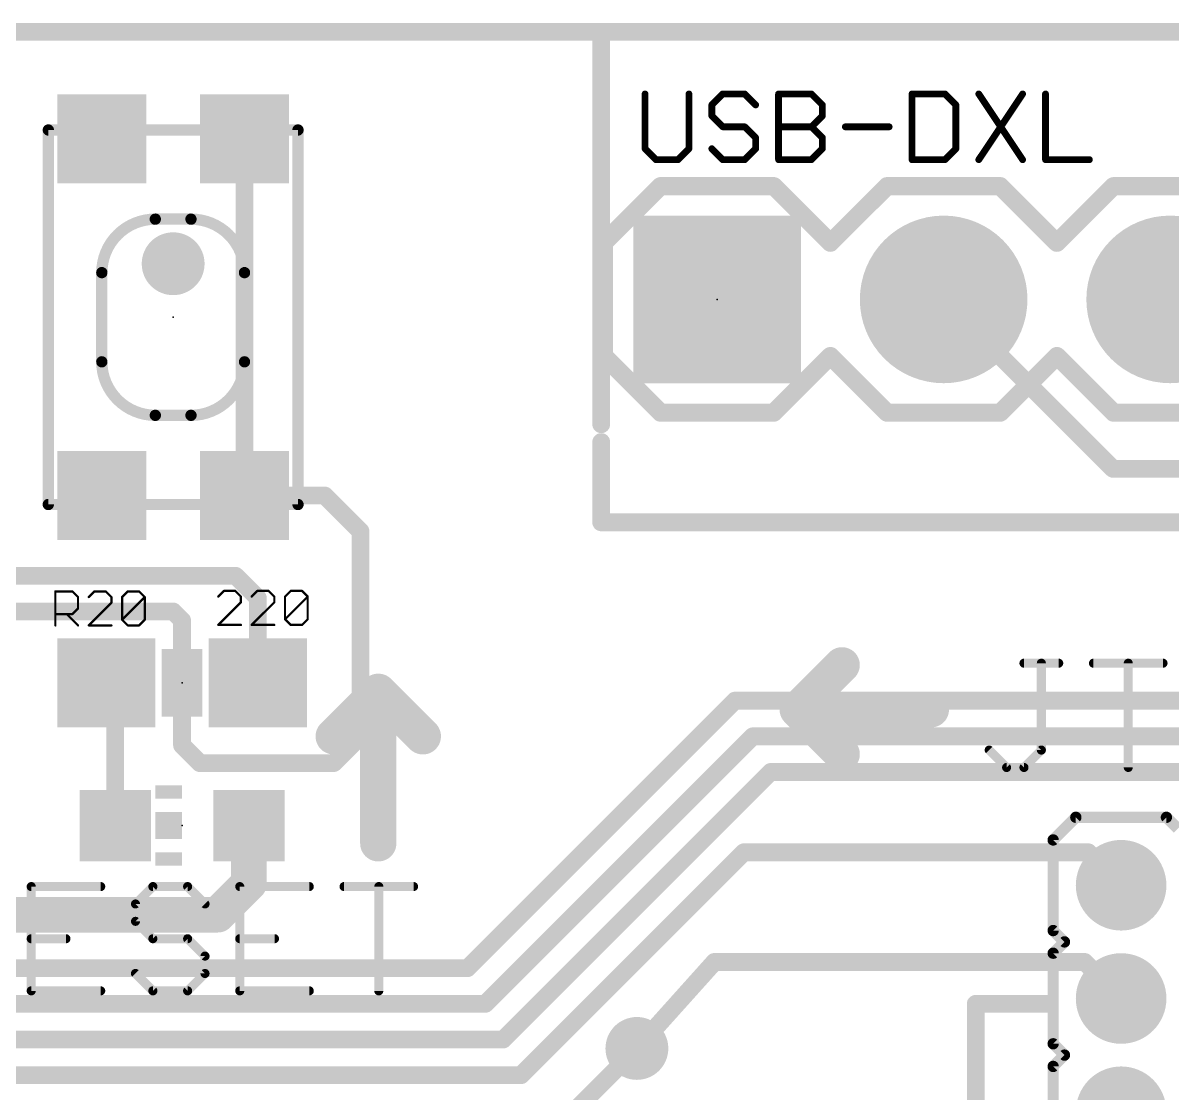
# Model space of a CAD drawing. Extents: x -0.4 to 70.1, y -0.1 to 70.1.
# Drawn here: x 29.52 to 42.4, y 58.1 to 70.1 of the extents above; entities that cross this region are included whole.
import ezdxf

# ---------------------------------------------------------------- set-up
doc = ezdxf.new("R2010")
doc.units = 0
for name, color, linetype in [('1', 22, 'CONTINUOUS'), ('16', 175, 'CONTINUOUS'), ('17', 82, 'CONTINUOUS'), ('18', 82, 'CONTINUOUS'), ('20', 7, 'CONTINUOUS'), ('21', 253, 'CONTINUOUS'), ('23', 7, 'CONTINUOUS'), ('25', 253, 'CONTINUOUS'), ('27', 253, 'CONTINUOUS')]:
    doc.layers.add(name, color=color, linetype=linetype)

# ---------------------------------------------------------------- blocks, each defined once
blk = doc.blocks.new('ROUNDP')
at = {"const_width": 0.5}
blk.add_lwpolyline([(0, -0.25, 1), (0, 0.25, 1), (0, -0.25)], format="xyb", dxfattribs=at)
blk = doc.blocks.new('RECT')
blk.add_solid([(-0.5, -0.5), (0.5, -0.5), (-0.5, 0.5), (0.5, 0.5)])
blk = doc.blocks.new('SQUAREP')
blk.add_solid([(-0.5, -0.5), (0.5, -0.5), (-0.5, 0.5), (0.5, 0.5)])
blk = doc.blocks.new('ROUNDV')
at = {"const_width": 0.5}
blk.add_lwpolyline([(0, -0.25, 1), (0, 0.25, 1), (0, -0.25)], format="xyb", dxfattribs=at)

msp = doc.modelspace()

# ---------------------------------------------------------------- linework, layer by layer
at = {"layer": '1'}
for points, const_width in [([(0, 70), (70, 70)], 0.2), ([(32, 64.8), (32, 68.8)], 0.2), ([(41.74, 65.1), (39.84, 67)], 0.2), ([(43.88, 65.5), (42.38, 67)], 0.2), ([(45.7, 65.1), (41.74, 65.1)], 0.2), ([(32.9, 64.8), (32, 64.8)], 0.2), ([(33.3, 64.4), (32.9, 64.8)], 0.2), ([(33.3, 62.1), (33.3, 64.4)], 0.2), ([(20.8, 63.9), (31.9, 63.9)], 0.2), ([(31.9, 63.9), (32.15, 63.65)], 0.2), ([(32.15, 63.65), (32.15, 62.7)], 0.2), ([(20.6, 63.5), (31.2, 63.5)], 0.2), ([(31.2, 63.5), (31.3, 63.4)], 0.2), ([(31.3, 63.4), (31.3, 62)], 0.2), ([(30.45, 62.7), (30.55, 62.6)], 0.4), ([(32.3, 62.7), (32.15, 62.7)], 0.2), ([(30.55, 61.1), (30.55, 62.6)], 0.2), ([(34.5, 59.5), (37.5, 62.5)], 0.2), ([(37.5, 62.5), (44.7, 62.5)], 0.2), ([(33, 61.8), (33.3, 62.1)], 0.2), ([(34.7, 59.1), (37.7, 62.1)], 0.2), ([(37.7, 62.1), (44.5, 62.1)], 0.2), ([(31.3, 62), (31.5, 61.8)], 0.2), ([(31.5, 61.8), (33, 61.8)], 0.2), ([(34.9, 58.7), (37.9, 61.7)], 0.2), ([(37.9, 61.7), (44.3, 61.7)], 0.2), ([(32.05, 61.1), (32.05, 60.45)], 0.4), ([(35.1, 58.3), (37.6, 60.8)], 0.2), ([(37.6, 60.8), (41.46, 60.8)], 0.2), ([(41.83, 60.43), (41.46, 60.8)], 0.2), ([(32.05, 60.45), (31.7, 60.1)], 0.4), ([(31.7, 60.1), (27.6, 60.1)], 0.4), ([(36.4, 58.6), (37.27, 59.57)], 0.2), ([(37.27, 59.57), (41.42, 59.57)], 0.2), ([(41.83, 59.16), (41.42, 59.57)], 0.2), ([(21.7, 59.5), (34.5, 59.5)], 0.2), ([(21.9, 59.1), (34.7, 59.1)], 0.2), ([(22.1, 58.7), (34.9, 58.7)], 0.2), ([(22.3, 58.3), (35.1, 58.3)], 0.2)]:
    msp.add_lwpolyline(points, dxfattribs=dict(at, const_width=const_width))
for points, const_width in [([(32.05, 68.8, 1), (31.95, 68.8)], 0.1), ([(39.8754, 67.0354, 1), (39.8046, 66.9646)], 0.1), ([(42.4154, 67.0354, 1), (42.3446, 66.9646)], 0.1), ([(41.74, 65.15, 1), (41.74, 65.05)], 0.1), ([(41.7046, 65.0646, 1), (41.7754, 65.1354)], 0.1), ([(32, 64.85, 1), (32, 64.75)], 0.1), ([(31.95, 64.8, 1), (32.05, 64.8)], 0.1), ([(32.9354, 64.8354, 1), (32.8646, 64.7646)], 0.1), ([(32.9, 64.75, 1), (32.9, 64.85)], 0.1), ([(33.35, 64.4, 1), (33.25, 64.4)], 0.1), ([(33.2646, 64.3646, 1), (33.3354, 64.4354)], 0.1), ([(31.9354, 63.9354, 1), (31.8646, 63.8646)], 0.1), ([(31.9, 63.85, 1), (31.9, 63.95)], 0.1), ([(32.2, 63.65, 1), (32.1, 63.65)], 0.1), ([(32.1146, 63.6146, 1), (32.1854, 63.6854)], 0.1), ([(31.2354, 63.5354, 1), (31.1646, 63.4646)], 0.1), ([(31.2, 63.45, 1), (31.2, 63.55)], 0.1), ([(31.35, 63.4, 1), (31.25, 63.4)], 0.1), ([(31.2646, 63.3646, 1), (31.3354, 63.4354)], 0.1), ([(30.5207, 62.7707, 1), (30.3793, 62.6293)], 0.2), ([(30.4793, 62.5293, 1), (30.6207, 62.6707)], 0.2), ([(32.15, 62.75, 1), (32.15, 62.65)], 0.1), ([(32.1, 62.7, 1), (32.2, 62.7)], 0.1), ([(32.3, 62.65, 1), (32.3, 62.75)], 0.1), ([(30.6, 62.6, 1), (30.5, 62.6)], 0.1), ([(37.5, 62.55, 1), (37.5, 62.45)], 0.1), ([(37.5354, 62.4646, 1), (37.4646, 62.5354)], 0.1), ([(33.25, 62.1, 1), (33.35, 62.1)], 0.1), ([(33.3354, 62.0646, 1), (33.2646, 62.1354)], 0.1), ([(37.7, 62.15, 1), (37.7, 62.05)], 0.1), ([(37.7354, 62.0646, 1), (37.6646, 62.1354)], 0.1), ([(31.3354, 62.0354, 1), (31.2646, 61.9646)], 0.1), ([(31.25, 62, 1), (31.35, 62)], 0.1), ([(31.5, 61.85, 1), (31.5, 61.75)], 0.1), ([(31.4646, 61.7646, 1), (31.5354, 61.8354)], 0.1), ([(32.9646, 61.8354, 1), (33.0354, 61.7646)], 0.1), ([(33, 61.75, 1), (33, 61.85)], 0.1), ([(37.9, 61.75, 1), (37.9, 61.65)], 0.1), ([(37.9354, 61.6646, 1), (37.8646, 61.7354)], 0.1), ([(32.15, 61.1, 1), (31.95, 61.1)], 0.2), ([(30.5, 61.1, 1), (30.6, 61.1)], 0.1), ([(37.6, 60.85, 1), (37.6, 60.75)], 0.1), ([(37.6354, 60.7646, 1), (37.5646, 60.8354)], 0.1), ([(41.4954, 60.8354, 1), (41.4246, 60.7646)], 0.1), ([(41.46, 60.75, 1), (41.46, 60.85)], 0.1), ([(32.1207, 60.3793, 1), (31.9793, 60.5207)], 0.2), ([(31.95, 60.45, 1), (32.15, 60.45)], 0.2), ([(41.7946, 60.3946, 1), (41.8654, 60.4654)], 0.1), ([(31.6293, 60.1707, 1), (31.7707, 60.0293)], 0.2), ([(31.7, 60, 1), (31.7, 60.2)], 0.2), ([(37.27, 59.62, 1), (37.27, 59.52)], 0.1), ([(37.3072, 59.5366, 1), (37.2328, 59.6034)], 0.1), ([(41.4554, 59.6054, 1), (41.3846, 59.5346)], 0.1), ([(41.42, 59.52, 1), (41.42, 59.62)], 0.1), ([(34.4646, 59.5354, 1), (34.5354, 59.4646)], 0.1), ([(34.5, 59.45, 1), (34.5, 59.55)], 0.1), ([(34.6646, 59.1354, 1), (34.7354, 59.0646)], 0.1), ([(34.7, 59.05, 1), (34.7, 59.15)], 0.1), ([(41.7946, 59.1246, 1), (41.8654, 59.1954)], 0.1), ([(34.8646, 58.7354, 1), (34.9354, 58.6646)], 0.1), ([(34.9, 58.65, 1), (34.9, 58.75)], 0.1), ([(36.3628, 58.6334, 1), (36.4372, 58.5666)], 0.1), ([(35.0646, 58.3354, 1), (35.1354, 58.2646)], 0.1), ([(35.1, 58.25, 1), (35.1, 58.35)], 0.1)]:
    msp.add_lwpolyline(points, format="xyb", dxfattribs=dict(at, const_width=const_width))
at = {"layer": '16', "const_width": 0.2}
for points in [[(0, 70), (70, 70)], [(36.4, 58.6), (35.4, 57.6)]]:
    msp.add_lwpolyline(points, dxfattribs=at)
at = {"layer": '16', "const_width": 0.1}
msp.add_lwpolyline([(36.4354, 58.5646, 1), (36.3646, 58.6354)], format="xyb", dxfattribs=at)
at = {"layer": '20', "const_width": 0.2}
msp.add_lwpolyline([(70, 70), (0, 70)], dxfattribs=at)
at = {"layer": '21'}
for points, const_width in [([(36, 65.6), (36, 70)], 0.2), ([(29.8, 64.7), (29.8, 68.9)], 0.127), ([(29.8, 68.9), (32.6, 68.9)], 0.127), ([(32.6, 68.9), (32.6, 64.7)], 0.127), ([(36.665, 68.27), (36.03, 67.635)], 0.2032), ([(36.665, 68.27), (37.935, 68.27)], 0.2032), ([(37.935, 68.27), (38.57, 67.635)], 0.2032), ([(38.57, 67.635), (39.205, 68.27)], 0.2032), ([(39.205, 68.27), (40.475, 68.27)], 0.2032), ([(40.475, 68.27), (41.11, 67.635)], 0.2032), ([(41.11, 67.635), (41.745, 68.27)], 0.2032), ([(41.745, 68.27), (43.015, 68.27)], 0.2032), ([(31, 67.9), (31.4, 67.9)], 0.127), ([(36.03, 67.635), (36.03, 66.365)], 0.2032), ([(30.4, 66.3), (30.4, 67.3)], 0.127), ([(32, 67.3), (32, 66.3)], 0.127), ([(36.03, 66.365), (36.665, 65.73)], 0.2032), ([(38.57, 66.365), (37.935, 65.73)], 0.2032), ([(39.205, 65.73), (38.57, 66.365)], 0.2032), ([(41.11, 66.365), (40.475, 65.73)], 0.2032), ([(41.745, 65.73), (41.11, 66.365)], 0.2032), ([(31.4, 65.7), (31, 65.7)], 0.127), ([(37.935, 65.73), (36.665, 65.73)], 0.2032), ([(40.475, 65.73), (39.205, 65.73)], 0.2032), ([(43.015, 65.73), (41.745, 65.73)], 0.2032), ([(36, 65.4), (36, 64.5)], 0.2), ([(32.6, 64.7), (29.8, 64.7)], 0.127), ([(36, 64.5), (45.3, 64.5)], 0.2), ([(41.068, 60.938), (41.322, 61.192)], 0.127), ([(41.322, 61.192), (42.338, 61.192)], 0.127), ([(42.338, 61.192), (42.465, 61.065)], 0.127), ([(41.068, 59.922), (41.068, 60.938)], 0.127), ([(41.195, 59.795), (41.068, 59.922)], 0.127), ([(41.068, 59.668), (41.195, 59.795)], 0.127), ([(41.068, 58.652), (41.068, 59.668)], 0.127), ([(41, 59.1), (40.2, 59.1)], 0.2), ([(40.2, 59.1), (40.2, 56.7)], 0.2), ([(41.195, 58.525), (41.068, 58.652)], 0.127), ([(41.068, 58.398), (41.195, 58.525)], 0.127), ([(41.068, 57.382), (41.068, 58.398)], 0.127)]:
    msp.add_lwpolyline(points, dxfattribs=dict(at, const_width=const_width))
for points, const_width in [([(36.05, 70, 1), (35.95, 70)], 0.1), ([(29.8, 68.9318, 1), (29.8, 68.8683)], 0.0635), ([(29.8317, 68.9, 1), (29.7683, 68.9)], 0.0635), ([(32.6318, 68.9, 1), (32.5682, 68.9)], 0.0635), ([(32.6, 68.8683, 1), (32.6, 68.9318)], 0.0635), ([(36.665, 68.3208, 1), (36.665, 68.2192)], 0.1016), ([(36.7009, 68.2341, 1), (36.6291, 68.3059)], 0.1016), ([(37.9709, 68.3059, 1), (37.8991, 68.2341)], 0.1016), ([(37.935, 68.2192, 1), (37.935, 68.3208)], 0.1016), ([(39.205, 68.3208, 1), (39.205, 68.2192)], 0.1016), ([(39.2409, 68.2341, 1), (39.1691, 68.3059)], 0.1016), ([(40.5109, 68.3059, 1), (40.4391, 68.2341)], 0.1016), ([(40.475, 68.2192, 1), (40.475, 68.3208)], 0.1016), ([(41.745, 68.3208, 1), (41.745, 68.2192)], 0.1016), ([(41.7809, 68.2341, 1), (41.7091, 68.3059)], 0.1016), ([(31, 67.9, 0.4142), (30.4, 67.3)], 0.127), ([(31, 67.9318, 1), (31, 67.8683)], 0.0635), ([(31, 67.8683, 1), (31, 67.9318)], 0.0635), ([(32, 67.3, 0.4142), (31.4, 67.9)], 0.127), ([(31.4, 67.9318, 1), (31.4, 67.8683)], 0.0635), ([(31.4, 67.8683, 1), (31.4, 67.9318)], 0.0635), ([(36.0808, 67.635, 1), (35.9792, 67.635)], 0.1016), ([(35.9941, 67.6709, 1), (36.0659, 67.5991)], 0.1016), ([(38.5341, 67.6709, 1), (38.6059, 67.5991)], 0.1016), ([(38.5341, 67.5991, 1), (38.6059, 67.6709)], 0.1016), ([(41.0741, 67.6709, 1), (41.1459, 67.5991)], 0.1016), ([(41.0741, 67.5991, 1), (41.1459, 67.6709)], 0.1016), ([(30.4318, 67.3, 1), (30.3683, 67.3)], 0.0635), ([(30.3683, 67.3, 1), (30.4318, 67.3)], 0.0635), ([(32.0318, 67.3, 1), (31.9683, 67.3)], 0.0635), ([(31.9683, 67.3, 1), (32.0318, 67.3)], 0.0635), ([(30.4, 66.3, 0.4142), (31, 65.7)], 0.127), ([(30.4318, 66.3, 1), (30.3683, 66.3)], 0.0635), ([(31.4, 65.7, 0.4142), (32, 66.3)], 0.127), ([(32.0318, 66.3, 1), (31.9683, 66.3)], 0.0635), ([(36.0659, 66.4009, 1), (35.9941, 66.3291)], 0.1016), ([(35.9792, 66.365, 1), (36.0808, 66.365)], 0.1016), ([(38.6059, 66.4009, 1), (38.5341, 66.3291)], 0.1016), ([(38.6059, 66.3291, 1), (38.5341, 66.4009)], 0.1016), ([(41.1459, 66.4009, 1), (41.0741, 66.3291)], 0.1016), ([(41.1459, 66.3291, 1), (41.0741, 66.4009)], 0.1016), ([(30.3683, 66.3, 1), (30.4318, 66.3)], 0.0635), ([(31.9683, 66.3, 1), (32.0318, 66.3)], 0.0635), ([(31, 65.7318, 1), (31, 65.6683)], 0.0635), ([(31, 65.6683, 1), (31, 65.7318)], 0.0635), ([(31.4, 65.7318, 1), (31.4, 65.6683)], 0.0635), ([(31.4, 65.6683, 1), (31.4, 65.7318)], 0.0635), ([(36.665, 65.7808, 1), (36.665, 65.6792)], 0.1016), ([(36.6291, 65.6941, 1), (36.7009, 65.7659)], 0.1016), ([(37.8991, 65.7659, 1), (37.9709, 65.6941)], 0.1016), ([(37.935, 65.6792, 1), (37.935, 65.7808)], 0.1016), ([(39.205, 65.7808, 1), (39.205, 65.6792)], 0.1016), ([(39.1691, 65.6941, 1), (39.2409, 65.7659)], 0.1016), ([(40.4391, 65.7659, 1), (40.5109, 65.6941)], 0.1016), ([(40.475, 65.6792, 1), (40.475, 65.7808)], 0.1016), ([(41.745, 65.7808, 1), (41.745, 65.6792)], 0.1016), ([(41.7091, 65.6941, 1), (41.7809, 65.7659)], 0.1016), ([(35.95, 65.6, 1), (36.05, 65.6)], 0.1), ([(36.05, 65.4, 1), (35.95, 65.4)], 0.1), ([(29.8, 64.7318, 1), (29.8, 64.6683)], 0.0635), ([(29.7683, 64.7, 1), (29.8317, 64.7)], 0.0635), ([(32.5682, 64.7, 1), (32.6318, 64.7)], 0.0635), ([(32.6, 64.6683, 1), (32.6, 64.7318)], 0.0635), ([(36, 64.55, 1), (36, 64.45)], 0.1), ([(35.95, 64.5, 1), (36.05, 64.5)], 0.1), ([(41.322, 61.2238, 1), (41.322, 61.1602)], 0.0635), ([(41.3445, 61.1695, 1), (41.2995, 61.2145)], 0.0635), ([(42.3605, 61.2145, 1), (42.3155, 61.1695)], 0.0635), ([(42.338, 61.1602, 1), (42.338, 61.2238)], 0.0635), ([(41.0455, 60.9605, 1), (41.0905, 60.9155)], 0.0635), ([(41.0998, 60.938, 1), (41.0363, 60.938)], 0.0635), ([(41.0905, 59.9445, 1), (41.0455, 59.8995)], 0.0635), ([(41.0363, 59.922, 1), (41.0998, 59.922)], 0.0635), ([(41.2175, 59.7725, 1), (41.1725, 59.8175)], 0.0635), ([(41.1725, 59.7725, 1), (41.2175, 59.8175)], 0.0635), ([(41.0455, 59.6905, 1), (41.0905, 59.6455)], 0.0635), ([(41.0998, 59.668, 1), (41.0363, 59.668)], 0.0635), ([(40.2, 59.15, 1), (40.2, 59.05)], 0.1), ([(40.25, 59.1, 1), (40.15, 59.1)], 0.1), ([(41, 59.05, 1), (41, 59.15)], 0.1), ([(41.0905, 58.6745, 1), (41.0455, 58.6295)], 0.0635), ([(41.0363, 58.652, 1), (41.0998, 58.652)], 0.0635), ([(41.2175, 58.5025, 1), (41.1725, 58.5475)], 0.0635), ([(41.1725, 58.5025, 1), (41.2175, 58.5475)], 0.0635), ([(41.0455, 58.4205, 1), (41.0905, 58.3755)], 0.0635), ([(41.0998, 58.398, 1), (41.0363, 58.398)], 0.0635)]:
    msp.add_lwpolyline(points, format="xyb", dxfattribs=dict(at, const_width=const_width))
at = {"layer": '23'}
for p in [(37.3, 67), (31.2, 66.8), (31.3, 62.7), (31.3, 61.1)]:
    msp.add_point(p, dxfattribs=at)
at = {"layer": '25'}
for points, const_width in [([(36.4919, 69.3041), (36.4919, 68.6898)], 0.0762), ([(36.9834, 68.6898), (36.9834, 69.3041)], 0.0762), ([(37.3632, 69.3041), (37.2403, 69.1813)], 0.0762), ([(37.6089, 69.3041), (37.3632, 69.3041)], 0.0762), ([(37.7318, 69.1813), (37.6089, 69.3041)], 0.0762), ([(37.9887, 68.5669), (37.9887, 69.3041)], 0.0762), ([(37.9887, 69.3041), (38.3573, 69.3041)], 0.0762), ([(38.3573, 69.3041), (38.4802, 69.1813)], 0.0762), ([(39.4856, 69.3041), (39.4856, 68.5669)], 0.0762), ([(39.8542, 69.3041), (39.4856, 69.3041)], 0.0762), ([(39.977, 69.1813), (39.8542, 69.3041)], 0.0762), ([(40.234, 69.3041), (40.7255, 68.5669)], 0.0762), ([(40.7255, 69.3041), (40.234, 68.5669)], 0.0762), ([(40.9824, 69.3041), (40.9824, 68.5669)], 0.0762), ([(37.2403, 69.1813), (37.2403, 69.0584)], 0.0762), ([(38.4802, 69.1813), (38.4802, 69.0584)], 0.0762), ([(39.977, 68.6898), (39.977, 69.1813)], 0.0762), ([(37.2403, 69.0584), (37.3632, 68.9355)], 0.0762), ([(38.4802, 69.0584), (38.3573, 68.9355)], 0.0762), ([(37.3632, 68.9355), (37.6089, 68.9355)], 0.0762), ([(37.6089, 68.9355), (37.7318, 68.8126)], 0.0762), ([(37.9887, 68.9355), (38.3573, 68.9355)], 0.0762), ([(38.3573, 68.9355), (38.4802, 68.8126)], 0.0762), ([(38.7371, 68.9355), (39.2286, 68.9355)], 0.0762), ([(37.7318, 68.8126), (37.7318, 68.6898)], 0.0762), ([(38.4802, 68.8126), (38.4802, 68.6898)], 0.0762), ([(36.4919, 68.6898), (36.6148, 68.5669)], 0.0762), ([(36.8605, 68.5669), (36.9834, 68.6898)], 0.0762), ([(37.3632, 68.5669), (37.2403, 68.6898)], 0.0762), ([(37.7318, 68.6898), (37.6089, 68.5669)], 0.0762), ([(38.4802, 68.6898), (38.3573, 68.5669)], 0.0762), ([(39.8542, 68.5669), (39.977, 68.6898)], 0.0762), ([(36.6148, 68.5669), (36.8605, 68.5669)], 0.0762), ([(37.6089, 68.5669), (37.3632, 68.5669)], 0.0762), ([(38.3573, 68.5669), (37.9887, 68.5669)], 0.0762), ([(39.4856, 68.5669), (39.8542, 68.5669)], 0.0762), ([(40.9824, 68.5669), (41.4739, 68.5669)], 0.0762), ([(29.8791, 63.3443), (29.8791, 63.7256)], 0.0254), ([(29.8791, 63.7256), (30.0697, 63.7256)], 0.0254), ([(30.0697, 63.7256), (30.1333, 63.6621)], 0.0254), ([(30.1333, 63.6621), (30.1333, 63.535)], 0.0254), ([(30.3168, 63.7256), (30.2533, 63.6621)], 0.0254), ([(30.4439, 63.7256), (30.3168, 63.7256)], 0.0254), ([(30.5075, 63.6621), (30.4439, 63.7256)], 0.0254), ([(30.5075, 63.5985), (30.5075, 63.6621)], 0.0254), ([(30.6275, 63.6621), (30.691, 63.7256)], 0.0254), ([(30.6275, 63.4079), (30.6275, 63.6621)], 0.0254), ([(30.6275, 63.4079), (30.8817, 63.6621)], 0.0254), ([(30.691, 63.7256), (30.8182, 63.7256)], 0.0254), ([(30.8182, 63.7256), (30.8817, 63.6621)], 0.0254), ([(30.8817, 63.6621), (30.8817, 63.4079)], 0.0254), ([(30.1333, 63.535), (30.0697, 63.4714)], 0.0254), ([(30.2533, 63.3443), (30.5075, 63.5985)], 0.0254), ([(30.0697, 63.4714), (29.8791, 63.4714)], 0.0254), ([(30.0062, 63.4714), (30.1333, 63.3443)], 0.0254), ([(30.691, 63.3443), (30.6275, 63.4079)], 0.0254), ([(30.8817, 63.4079), (30.8182, 63.3443)], 0.0254), ([(30.5075, 63.3443), (30.2533, 63.3443)], 0.0254), ([(30.8182, 63.3443), (30.691, 63.3443)], 0.0254), ([(38.2, 62.4), (38.7, 62.9)], 0.4), ([(40.7406, 62.9202), (41.1304, 62.9202)], 0.1016), ([(40.9355, 61.9457), (40.9355, 62.9202)], 0.1016), ([(41.5202, 62.9202), (42.2998, 62.9202)], 0.1016), ([(41.91, 61.7508), (41.91, 62.9202)], 0.1016), ([(33.5, 62.6), (33, 62.1)], 0.4064), ([(33.5, 62.6), (34, 62.1)], 0.4064), ([(33.5, 62.5), (33.5, 60.9)], 0.4064), ([(39.7, 62.4), (38.2, 62.4)], 0.4), ([(38.2, 62.4), (38.7, 61.9)], 0.4), ([(40.3508, 61.9457), (40.5457, 61.7508)], 0.1016), ([(40.7406, 61.7508), (40.9355, 61.9457)], 0.1016), ([(40.5457, 61.7508), (40.7406, 61.7508)], 0.1016), ([(30.3878, 60.4152), (29.6082, 60.4152)], 0.1016), ([(29.6082, 60.4152), (29.6082, 59.2458)], 0.1016), ([(30.9725, 60.4152), (30.7776, 60.2203)], 0.1016), ([(31.3623, 60.4152), (30.9725, 60.4152)], 0.1016), ([(31.5572, 60.2203), (31.3623, 60.4152)], 0.1016), ([(32.7266, 60.4152), (31.947, 60.4152)], 0.1016), ([(31.947, 60.4152), (31.947, 59.2458)], 0.1016), ([(33.1164, 60.4152), (33.896, 60.4152)], 0.1016), ([(33.5062, 59.2458), (33.5062, 60.4152)], 0.1016), ([(30.7776, 60.2203), (30.7776, 60.0254)], 0.1016), ([(30.7776, 60.0254), (30.9725, 59.8305)], 0.1016), ([(29.6082, 59.8305), (29.998, 59.8305)], 0.1016), ([(30.9725, 59.8305), (31.3623, 59.8305)], 0.1016), ([(31.3623, 59.8305), (31.5572, 59.6356)], 0.1016), ([(31.947, 59.8305), (32.3368, 59.8305)], 0.1016), ([(31.5572, 59.6356), (31.5572, 59.4407)], 0.1016), ([(30.9725, 59.2458), (30.7776, 59.4407)], 0.1016), ([(31.5572, 59.4407), (31.3623, 59.2458)], 0.1016), ([(29.6082, 59.2458), (30.3878, 59.2458)], 0.1016), ([(31.3623, 59.2458), (30.9725, 59.2458)], 0.1016), ([(31.947, 59.2458), (32.7266, 59.2458)], 0.1016)]:
    msp.add_lwpolyline(points, dxfattribs=dict(at, const_width=const_width))
for points, const_width in [([(36.511, 69.3041, 1), (36.4729, 69.3041)], 0.0381), ([(37.0024, 69.3041, 1), (36.9643, 69.3041)], 0.0381), ([(37.3632, 69.3232, 1), (37.3632, 69.2851)], 0.0381), ([(37.3767, 69.2907, 1), (37.3497, 69.3176)], 0.0381), ([(37.6224, 69.3176, 1), (37.5955, 69.2907)], 0.0381), ([(37.6089, 69.2851, 1), (37.6089, 69.3232)], 0.0381), ([(37.9887, 69.3232, 1), (37.9887, 69.2851)], 0.0381), ([(38.0078, 69.3041, 1), (37.9697, 69.3041)], 0.0381), ([(38.3708, 69.3176, 1), (38.3439, 69.2907)], 0.0381), ([(38.3573, 69.2851, 1), (38.3573, 69.3232)], 0.0381), ([(39.5046, 69.3041, 1), (39.4665, 69.3041)], 0.0381), ([(39.4856, 69.3232, 1), (39.4856, 69.2851)], 0.0381), ([(39.8676, 69.3176, 1), (39.8407, 69.2907)], 0.0381), ([(39.8542, 69.2851, 1), (39.8542, 69.3232)], 0.0381), ([(40.2498, 69.3147, 1), (40.2181, 69.2936)], 0.0381), ([(40.7413, 69.2936, 1), (40.7096, 69.3147)], 0.0381), ([(41.0014, 69.3041, 1), (40.9633, 69.3041)], 0.0381), ([(37.2594, 69.1813, 1), (37.2213, 69.1813)], 0.0381), ([(37.2268, 69.1947, 1), (37.2538, 69.1678)], 0.0381), ([(37.7183, 69.1678, 1), (37.7453, 69.1947)], 0.0381), ([(38.4993, 69.1813, 1), (38.4612, 69.1813)], 0.0381), ([(38.4667, 69.1678, 1), (38.4937, 69.1947)], 0.0381), ([(39.9961, 69.1813, 1), (39.958, 69.1813)], 0.0381), ([(39.9636, 69.1678, 1), (39.9905, 69.1947)], 0.0381), ([(37.2538, 69.0719, 1), (37.2268, 69.0449)], 0.0381), ([(37.2213, 69.0584, 1), (37.2594, 69.0584)], 0.0381), ([(38.4612, 69.0584, 1), (38.4993, 69.0584)], 0.0381), ([(38.4937, 69.0449, 1), (38.4667, 69.0719)], 0.0381), ([(37.3632, 68.9546, 1), (37.3632, 68.9165)], 0.0381), ([(37.3497, 68.922, 1), (37.3767, 68.949)], 0.0381), ([(37.6224, 68.949, 1), (37.5955, 68.922)], 0.0381), ([(37.6089, 68.9165, 1), (37.6089, 68.9546)], 0.0381), ([(37.9887, 68.9546, 1), (37.9887, 68.9165)], 0.0381), ([(38.3708, 68.949, 1), (38.3439, 68.922)], 0.0381), ([(38.3439, 68.949, 1), (38.3708, 68.922)], 0.0381), ([(38.3573, 68.9165, 1), (38.3573, 68.9546)], 0.0381), ([(38.7371, 68.9546, 1), (38.7371, 68.9165)], 0.0381), ([(39.2286, 68.9165, 1), (39.2286, 68.9546)], 0.0381), ([(37.7508, 68.8126, 1), (37.7127, 68.8126)], 0.0381), ([(37.7183, 68.7992, 1), (37.7453, 68.8261)], 0.0381), ([(38.4993, 68.8126, 1), (38.4612, 68.8126)], 0.0381), ([(38.4667, 68.7992, 1), (38.4937, 68.8261)], 0.0381), ([(36.5054, 68.7032, 1), (36.4784, 68.6763)], 0.0381), ([(36.4729, 68.6898, 1), (36.511, 68.6898)], 0.0381), ([(36.9643, 68.6898, 1), (37.0024, 68.6898)], 0.0381), ([(36.9969, 68.6763, 1), (36.9699, 68.7032)], 0.0381), ([(37.2538, 68.7032, 1), (37.2268, 68.6763)], 0.0381), ([(37.7127, 68.6898, 1), (37.7508, 68.6898)], 0.0381), ([(37.7453, 68.6763, 1), (37.7183, 68.7032)], 0.0381), ([(38.4612, 68.6898, 1), (38.4993, 68.6898)], 0.0381), ([(38.4937, 68.6763, 1), (38.4667, 68.7032)], 0.0381), ([(39.958, 68.6898, 1), (39.9961, 68.6898)], 0.0381), ([(39.9905, 68.6763, 1), (39.9636, 68.7032)], 0.0381), ([(36.6148, 68.5859, 1), (36.6148, 68.5479)], 0.0381), ([(36.6013, 68.5534, 1), (36.6282, 68.5804)], 0.0381), ([(36.847, 68.5804, 1), (36.874, 68.5534)], 0.0381), ([(36.8605, 68.5479, 1), (36.8605, 68.5859)], 0.0381), ([(37.3632, 68.5859, 1), (37.3632, 68.5479)], 0.0381), ([(37.3497, 68.5534, 1), (37.3767, 68.5804)], 0.0381), ([(37.5955, 68.5804, 1), (37.6224, 68.5534)], 0.0381), ([(37.6089, 68.5479, 1), (37.6089, 68.5859)], 0.0381), ([(37.9887, 68.5859, 1), (37.9887, 68.5479)], 0.0381), ([(37.9697, 68.5669, 1), (38.0078, 68.5669)], 0.0381), ([(38.3439, 68.5804, 1), (38.3708, 68.5534)], 0.0381), ([(38.3573, 68.5479, 1), (38.3573, 68.5859)], 0.0381), ([(39.4856, 68.5859, 1), (39.4856, 68.5479)], 0.0381), ([(39.4665, 68.5669, 1), (39.5046, 68.5669)], 0.0381), ([(39.8407, 68.5804, 1), (39.8676, 68.5534)], 0.0381), ([(39.8542, 68.5479, 1), (39.8542, 68.5859)], 0.0381), ([(40.2181, 68.5775, 1), (40.2498, 68.5563)], 0.0381), ([(40.7096, 68.5563, 1), (40.7413, 68.5775)], 0.0381), ([(40.9633, 68.5669, 1), (41.0014, 68.5669)], 0.0381), ([(40.9824, 68.5859, 1), (40.9824, 68.5479)], 0.0381), ([(41.4739, 68.5479, 1), (41.4739, 68.5859)], 0.0381), ([(29.8854, 63.7256, 1), (29.8727, 63.7256)], 0.0127), ([(29.8791, 63.732, 1), (29.8791, 63.7193)], 0.0127), ([(30.0742, 63.7301, 1), (30.0653, 63.7211)], 0.0127), ([(30.0697, 63.7193, 1), (30.0697, 63.732)], 0.0127), ([(30.1396, 63.6621, 1), (30.1269, 63.6621)], 0.0127), ([(30.1288, 63.6576, 1), (30.1378, 63.6666)], 0.0127), ([(30.2488, 63.6666, 1), (30.2578, 63.6576)], 0.0127), ([(30.3168, 63.732, 1), (30.3168, 63.7193)], 0.0127), ([(30.3213, 63.7211, 1), (30.3123, 63.7301)], 0.0127), ([(30.4484, 63.7301, 1), (30.4395, 63.7211)], 0.0127), ([(30.4439, 63.7193, 1), (30.4439, 63.732)], 0.0127), ([(30.5139, 63.6621, 1), (30.5011, 63.6621)], 0.0127), ([(30.503, 63.6576, 1), (30.512, 63.6666)], 0.0127), ([(30.6338, 63.6621, 1), (30.6211, 63.6621)], 0.0127), ([(30.623, 63.6666, 1), (30.632, 63.6576)], 0.0127), ([(30.691, 63.732, 1), (30.691, 63.7193)], 0.0127), ([(30.6955, 63.7211, 1), (30.6866, 63.7301)], 0.0127), ([(30.8226, 63.7301, 1), (30.8137, 63.7211)], 0.0127), ([(30.8182, 63.7193, 1), (30.8182, 63.732)], 0.0127), ([(30.8881, 63.6621, 1), (30.8754, 63.6621)], 0.0127), ([(30.8862, 63.6576, 1), (30.8772, 63.6666)], 0.0127), ([(30.8772, 63.6576, 1), (30.8862, 63.6666)], 0.0127), ([(30.1269, 63.535, 1), (30.1396, 63.535)], 0.0127), ([(30.1378, 63.5305, 1), (30.1288, 63.5395)], 0.0127), ([(30.5011, 63.5985, 1), (30.5139, 63.5985)], 0.0127), ([(30.512, 63.594, 1), (30.503, 63.603)], 0.0127), ([(29.8791, 63.4778, 1), (29.8791, 63.4651)], 0.0127), ([(30.0107, 63.4759, 1), (30.0017, 63.4669)], 0.0127), ([(30.0653, 63.4759, 1), (30.0742, 63.4669)], 0.0127), ([(30.0697, 63.4651, 1), (30.0697, 63.4778)], 0.0127), ([(30.6211, 63.4079, 1), (30.6338, 63.4079)], 0.0127), ([(30.632, 63.4123, 1), (30.623, 63.4034)], 0.0127), ([(30.623, 63.4123, 1), (30.632, 63.4034)], 0.0127), ([(30.8754, 63.4079, 1), (30.8881, 63.4079)], 0.0127), ([(30.8862, 63.4034, 1), (30.8772, 63.4123)], 0.0127), ([(29.8727, 63.3443, 1), (29.8854, 63.3443)], 0.0127), ([(30.1288, 63.3398, 1), (30.1378, 63.3488)], 0.0127), ([(30.2533, 63.3507, 1), (30.2533, 63.338)], 0.0127), ([(30.2488, 63.3488, 1), (30.2578, 63.3398)], 0.0127), ([(30.5075, 63.338, 1), (30.5075, 63.3507)], 0.0127), ([(30.691, 63.3507, 1), (30.691, 63.338)], 0.0127), ([(30.6866, 63.3398, 1), (30.6955, 63.3488)], 0.0127), ([(30.8137, 63.3488, 1), (30.8226, 63.3398)], 0.0127), ([(30.8182, 63.338, 1), (30.8182, 63.3507)], 0.0127), ([(38.7707, 62.8293, 1), (38.6293, 62.9707)], 0.2), ([(40.7406, 62.9456, 1), (40.7406, 62.8948)], 0.0508), ([(40.9609, 62.9202, 1), (40.9101, 62.9202)], 0.0508), ([(41.1304, 62.8948, 1), (41.1304, 62.9456)], 0.0508), ([(41.5202, 62.9456, 1), (41.5202, 62.8948)], 0.0508), ([(41.9354, 62.9202, 1), (41.8846, 62.9202)], 0.0508), ([(42.2998, 62.8948, 1), (42.2998, 62.9456)], 0.0508), ([(33.5718, 62.6718, 1), (33.4282, 62.5282)], 0.2032), ([(33.5718, 62.5282, 1), (33.4282, 62.6718)], 0.2032), ([(33.6016, 62.5, 1), (33.3984, 62.5)], 0.2032), ([(38.2, 62.5, 1), (38.2, 62.3)], 0.2), ([(38.2707, 62.4707, 1), (38.1293, 62.3293)], 0.2), ([(38.1293, 62.4707, 1), (38.2707, 62.3293)], 0.2), ([(39.7, 62.3, 1), (39.7, 62.5)], 0.2), ([(32.9282, 62.1718, 1), (33.0718, 62.0282)], 0.2032), ([(33.9282, 62.0282, 1), (34.0718, 62.1718)], 0.2032), ([(38.6293, 61.8293, 1), (38.7707, 61.9707)], 0.2), ([(40.3688, 61.9637, 1), (40.3328, 61.9277)], 0.0508), ([(40.9535, 61.9277, 1), (40.9175, 61.9637)], 0.0508), ([(40.9101, 61.9457, 1), (40.9609, 61.9457)], 0.0508), ([(40.5457, 61.7762, 1), (40.5457, 61.7254)], 0.0508), ([(40.5277, 61.7328, 1), (40.5637, 61.7688)], 0.0508), ([(40.7226, 61.7688, 1), (40.7586, 61.7328)], 0.0508), ([(40.7406, 61.7254, 1), (40.7406, 61.7762)], 0.0508), ([(41.8846, 61.7508, 1), (41.9354, 61.7508)], 0.0508), ([(33.3984, 60.9, 1), (33.6016, 60.9)], 0.2032), ([(29.6082, 60.4406, 1), (29.6082, 60.3898)], 0.0508), ([(29.6336, 60.4152, 1), (29.5828, 60.4152)], 0.0508), ([(30.3878, 60.3898, 1), (30.3878, 60.4406)], 0.0508), ([(30.9725, 60.4406, 1), (30.9725, 60.3898)], 0.0508), ([(30.9905, 60.3972, 1), (30.9545, 60.4332)], 0.0508), ([(31.3803, 60.4332, 1), (31.3443, 60.3972)], 0.0508), ([(31.3623, 60.3898, 1), (31.3623, 60.4406)], 0.0508), ([(31.947, 60.4406, 1), (31.947, 60.3898)], 0.0508), ([(31.9724, 60.4152, 1), (31.9216, 60.4152)], 0.0508), ([(32.7266, 60.3898, 1), (32.7266, 60.4406)], 0.0508), ([(33.1164, 60.4406, 1), (33.1164, 60.3898)], 0.0508), ([(33.5316, 60.4152, 1), (33.4808, 60.4152)], 0.0508), ([(33.896, 60.3898, 1), (33.896, 60.4406)], 0.0508), ([(30.7596, 60.2383, 1), (30.7956, 60.2023)], 0.0508), ([(30.803, 60.2203, 1), (30.7522, 60.2203)], 0.0508), ([(31.5392, 60.2023, 1), (31.5752, 60.2383)], 0.0508), ([(30.7956, 60.0434, 1), (30.7596, 60.0074)], 0.0508), ([(30.7522, 60.0254, 1), (30.803, 60.0254)], 0.0508), ([(29.6082, 59.8559, 1), (29.6082, 59.8051)], 0.0508), ([(29.998, 59.8051, 1), (29.998, 59.8559)], 0.0508), ([(30.9725, 59.8559, 1), (30.9725, 59.8051)], 0.0508), ([(30.9545, 59.8125, 1), (30.9905, 59.8485)], 0.0508), ([(31.3803, 59.8485, 1), (31.3443, 59.8125)], 0.0508), ([(31.3623, 59.8051, 1), (31.3623, 59.8559)], 0.0508), ([(31.947, 59.8559, 1), (31.947, 59.8051)], 0.0508), ([(32.3368, 59.8051, 1), (32.3368, 59.8559)], 0.0508), ([(31.5826, 59.6356, 1), (31.5318, 59.6356)], 0.0508), ([(31.5392, 59.6176, 1), (31.5752, 59.6536)], 0.0508), ([(30.7956, 59.4587, 1), (30.7596, 59.4227)], 0.0508), ([(31.5318, 59.4407, 1), (31.5826, 59.4407)], 0.0508), ([(31.5752, 59.4227, 1), (31.5392, 59.4587)], 0.0508), ([(29.6082, 59.2712, 1), (29.6082, 59.2204)], 0.0508), ([(29.5828, 59.2458, 1), (29.6336, 59.2458)], 0.0508), ([(30.3878, 59.2204, 1), (30.3878, 59.2712)], 0.0508), ([(30.9725, 59.2712, 1), (30.9725, 59.2204)], 0.0508), ([(30.9545, 59.2278, 1), (30.9905, 59.2638)], 0.0508), ([(31.3443, 59.2638, 1), (31.3803, 59.2278)], 0.0508), ([(31.3623, 59.2204, 1), (31.3623, 59.2712)], 0.0508), ([(31.947, 59.2712, 1), (31.947, 59.2204)], 0.0508), ([(31.9216, 59.2458, 1), (31.9724, 59.2458)], 0.0508), ([(32.7266, 59.2204, 1), (32.7266, 59.2712)], 0.0508), ([(33.4808, 59.2458, 1), (33.5316, 59.2458)], 0.0508)]:
    msp.add_lwpolyline(points, format="xyb", dxfattribs=dict(at, const_width=const_width))
at = {"layer": '27', "const_width": 0.0254}
for points in [[(31.7696, 63.7306), (31.7061, 63.6671)], [(31.8967, 63.7306), (31.7696, 63.7306)], [(31.9603, 63.6671), (31.8967, 63.7306)], [(31.9603, 63.6035), (31.9603, 63.6671)], [(32.1438, 63.7306), (32.0803, 63.6671)], [(32.2709, 63.7306), (32.1438, 63.7306)], [(32.3345, 63.6671), (32.2709, 63.7306)], [(32.3345, 63.6035), (32.3345, 63.6671)], [(32.4545, 63.6671), (32.518, 63.7306)], [(32.4545, 63.4129), (32.4545, 63.6671)], [(32.4545, 63.4129), (32.7087, 63.6671)], [(32.518, 63.7306), (32.6452, 63.7306)], [(32.6452, 63.7306), (32.7087, 63.6671)], [(32.7087, 63.6671), (32.7087, 63.4129)], [(31.7061, 63.3493), (31.9603, 63.6035)], [(32.0803, 63.3493), (32.3345, 63.6035)], [(32.518, 63.3493), (32.4545, 63.4129)], [(32.7087, 63.4129), (32.6452, 63.3493)], [(31.9603, 63.3493), (31.7061, 63.3493)], [(32.3345, 63.3493), (32.0803, 63.3493)], [(32.6452, 63.3493), (32.518, 63.3493)]]:
    msp.add_lwpolyline(points, dxfattribs=at)
at = {"layer": '27', "const_width": 0.0127}
for points in [[(31.7016, 63.6716, 1), (31.7106, 63.6626)], [(31.7696, 63.737, 1), (31.7696, 63.7243)], [(31.7741, 63.7261, 1), (31.7651, 63.7351)], [(31.9012, 63.7351, 1), (31.8923, 63.7261)], [(31.8967, 63.7243, 1), (31.8967, 63.737)], [(31.9666, 63.6671, 1), (31.9539, 63.6671)], [(31.9558, 63.6626, 1), (31.9648, 63.6716)], [(32.0758, 63.6716, 1), (32.0848, 63.6626)], [(32.1438, 63.737, 1), (32.1438, 63.7243)], [(32.1483, 63.7261, 1), (32.1393, 63.7351)], [(32.2754, 63.7351, 1), (32.2665, 63.7261)], [(32.2709, 63.7243, 1), (32.2709, 63.737)], [(32.3408, 63.6671, 1), (32.3282, 63.6671)], [(32.33, 63.6626, 1), (32.339, 63.6716)], [(32.4608, 63.6671, 1), (32.4481, 63.6671)], [(32.45, 63.6716, 1), (32.459, 63.6626)], [(32.518, 63.737, 1), (32.518, 63.7243)], [(32.5225, 63.7261, 1), (32.5136, 63.7351)], [(32.6496, 63.7351, 1), (32.6407, 63.7261)], [(32.6452, 63.7243, 1), (32.6452, 63.737)], [(32.7151, 63.6671, 1), (32.7024, 63.6671)], [(32.7132, 63.6626, 1), (32.7042, 63.6716)], [(32.7042, 63.6626, 1), (32.7132, 63.6716)], [(31.9539, 63.6035, 1), (31.9666, 63.6035)], [(31.9648, 63.599, 1), (31.9558, 63.608)], [(32.3282, 63.6035, 1), (32.3408, 63.6035)], [(32.339, 63.599, 1), (32.33, 63.608)], [(32.4481, 63.4129, 1), (32.4608, 63.4129)], [(32.459, 63.4173, 1), (32.45, 63.4084)], [(32.45, 63.4173, 1), (32.459, 63.4084)], [(32.7024, 63.4129, 1), (32.7151, 63.4129)], [(32.7132, 63.4084, 1), (32.7042, 63.4173)], [(31.7061, 63.3556, 1), (31.7061, 63.343)], [(31.7016, 63.3538, 1), (31.7106, 63.3448)], [(31.9603, 63.343, 1), (31.9603, 63.3556)], [(32.0758, 63.3538, 1), (32.0848, 63.3448)], [(32.0803, 63.3556, 1), (32.0803, 63.343)], [(32.3345, 63.343, 1), (32.3345, 63.3556)], [(32.518, 63.3556, 1), (32.518, 63.343)], [(32.5136, 63.3448, 1), (32.5225, 63.3538)], [(32.6407, 63.3538, 1), (32.6496, 63.3448)], [(32.6452, 63.343, 1), (32.6452, 63.3556)]]:
    msp.add_lwpolyline(points, format="xyb", dxfattribs=at)

# ---------------------------------------------------------------- block references
at = {"layer": '1', "rotation": 270}
for p in [(30.4, 68.8), (32, 68.8), (30.4, 64.8), (32, 64.8)]:
    msp.add_blockref('RECT', p, dxfattribs=at)
at = {"layer": '1', "xscale": 1.1, "rotation": 180}
for p in [(30.45, 62.7), (32.15, 62.7)]:
    msp.add_blockref('RECT', p, dxfattribs=at)
at = {"layer": '1', "xscale": 0.8, "yscale": 0.8, "rotation": 90}
for p in [(30.55, 61.1), (32.05, 61.1)]:
    msp.add_blockref('RECT', p, dxfattribs=at)
at = {"layer": '17'}
for name, p, xscale, yscale, rotation in [('SQUAREP', (37.3, 67), 1.8796, 1.8796, 90), ('SQUAREP', (37.3, 67), 1.8796, 1.8796, 90), ('ROUNDP', (39.84, 67), 1.8796, 1.8796, 90), ('ROUNDP', (39.84, 67), 1.8796, 1.8796, 90), ('ROUNDP', (42.38, 67), 1.8796, 1.8796, 90), ('ROUNDP', (42.38, 67), 1.8796, 1.8796, 90), ('ROUNDP', (41.83, 60.43), 1.016, 1.016, 180), ('ROUNDP', (41.83, 60.43), 1.016, 1.016, 180), ('ROUNDP', (41.83, 59.16), 1.016, 1.016, 180), ('ROUNDP', (41.83, 59.16), 1.016, 1.016, 180), ('ROUNDP', (41.83, 57.89), 1.016, 1.016, 180), ('ROUNDP', (41.83, 57.89), 1.016, 1.016, 180)]:
    msp.add_blockref(name, p, dxfattribs=dict(at, xscale=xscale, yscale=yscale, rotation=rotation))
at = {"layer": '18', "xscale": 0.7048, "yscale": 0.7048}
for p in [(31.2, 67.4), (31.2, 67.4), (36.4, 58.6), (36.4, 58.6)]:
    msp.add_blockref('ROUNDV', p, dxfattribs=at)
at = {"layer": '21'}
for p, xscale, yscale, rotation in [((31.3, 62.7), 0.4572, 0.762, 180), ((31.15, 61.475), 0.15, 0.3, 90), ((31.15, 61.1), 0.3, 0.3, 90), ((31.15, 60.725), 0.15, 0.3, 90)]:
    msp.add_blockref('RECT', p, dxfattribs=dict(at, xscale=xscale, yscale=yscale, rotation=rotation))

doc.saveas('drawing.dxf')
